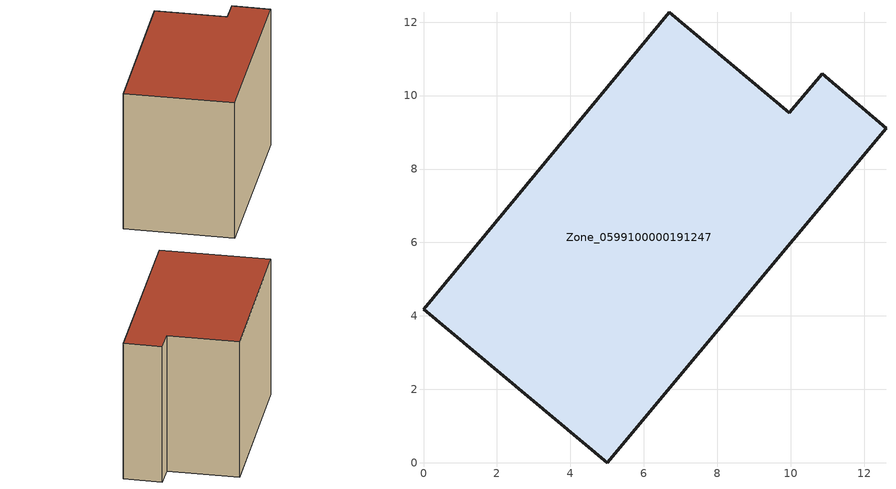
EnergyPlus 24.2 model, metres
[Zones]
Zone_0599100000191247
 floor ground (C_G): 5.01,0 0,4.18 6.7,12.27 9.96,9.54 10.86,10.6 12.6,9.11 z0
 wall outside (C_F): 0,4.18 5.01,0 12.6,9.11 10.86,10.6 9.96,9.54 6.7,12.27 0,4.18 z0:8.77
 roof outside (C_R): 6.7,12.27 0,4.18 5.01,0 12.6,9.11 10.86,10.6 9.96,9.54 z8.77
[BUILDING]
Pand.0599100000191247: North Axis=0; Terrain=City; Loads Convergence Tolerance Value=0.04; Temperature Convergence Tolerance Value=0.4; Solar Distribution=FullExterior; Maximum Number of Warmup Days=25; Minimum Number of Warmup Days=1
[Site:Location]
Rotterdam.The.Hague.AP_ZH_NLD Design_Conditions: Latitude=51.96; Longitude=4.45; Time Zone=1; Elevation=-4.5
[SITE:GROUNDTEMPERATURE:BUILDINGSURFACE]
18, 18, 18, 18, 18, 18, 18, 18, 18, 18, 18, 18
[MATERIAL] Thermal Absorptance=0.9; Solar Absorptance=0.7; Visible Absorptance=0.7
Name | Roughness | Thickness | Conductivity | Density | Specific Heat
G.TI.1946-1964 | MediumSmooth | 0.15 | 1 | 540 | 1210
F.TI.1946-1964 | Rough | 0.3 | 0.857143 | 1920 | 840
R.TI.1946-1964 | MediumRough | 0.2 | 0.277778 | 1500 | 1000
[CONSTRUCTION]
C_G: G.TI.1946-1964
C_F: F.TI.1946-1964
C_R: R.TI.1946-1964
[ZONE]
Zone_0599100000191247: Type=1; Multiplier=1; Ceiling Height=Autocalculate; Volume=Autocalculate; Floor Area=autocalculate; Part of Total Floor Area=Yes
[ZONEINFILTRATION:DESIGNFLOWRATE]
Infil_Zone_0599100000191247: Zone or ZoneList or Space or SpaceList=Zone_0599100000191247; Schedule=AlwaysOn; Design Flow Rate Calculation Method=Flow/Area; Flow Rate per Floor Area=0.003; Constant Term Coefficient=1; Temperature Term Coefficient=0; Velocity Term Coefficient=0; Velocity Squared Term Coefficient=0
[HVACTEMPLATE:ZONE:IDEALLOADSAIRSYSTEM]
Zone_0599100000191247: Maximum Heating Supply Air Temperature=50; Minimum Cooling Supply Air Temperature=13; Maximum Heating Supply Air Humidity Ratio=0.0156; Minimum Cooling Supply Air Humidity Ratio=0.0077; Heating Limit=NoLimit; Cooling Limit=NoLimit; Dehumidification Control Type=ConstantSensibleHeatRatio; Cooling Sensible Heat Ratio=0.7; Dehumidification Setpoint=60; Humidification Control Type=None; Humidification Setpoint=30; Outdoor Air Method=None; Outdoor Air Flow Rate per Person=0.00944; Outdoor Air Flow Rate per Zone Floor Area=0; Outdoor Air Flow Rate per Zone=0; Demand Controlled Ventilation Type=None; Outdoor Air Economizer Type=NoEconomizer; Heat Recovery Type=None; Sensible Heat Recovery Effectiveness=0.7; Latent Heat Recovery Effectiveness=0.65
[ZONECONTROL:THERMOSTAT]
ThermostatControl_Zone_0599100000191247: Zone or ZoneList=Zone_0599100000191247; Control Type Schedule=DualSetpointControlType; Control 1=Thermostat_Zone_0599100000191247; Temperature Difference Between Cutout And Setpoint=0
[THERMOSTATSETPOINT:DUALSETPOINT]
Thermostat_Zone_0599100000191247: Heating Setpoint Temperature Schedule=HeatingSetpoint_Zone_0599100000191247; Cooling Setpoint Temperature Schedule=CoolingSetpoint_Zone_0599100000191247
[SCHEDULE:COMPACT]
HeatingSetpoint_Zone_0599100000191247: Through: 12/31, For: AllDays, Until: 24:00, 21
CoolingSetpoint_Zone_0599100000191247: Through: 12/31, For: AllDays, Until: 24:00, 24
DualSetpointControlType: Through: 12/31, For: AllDays, Until: 24:00, 4
AlwaysOn: Through: 12/31, For: AllDays, Until: 24:00, 1
